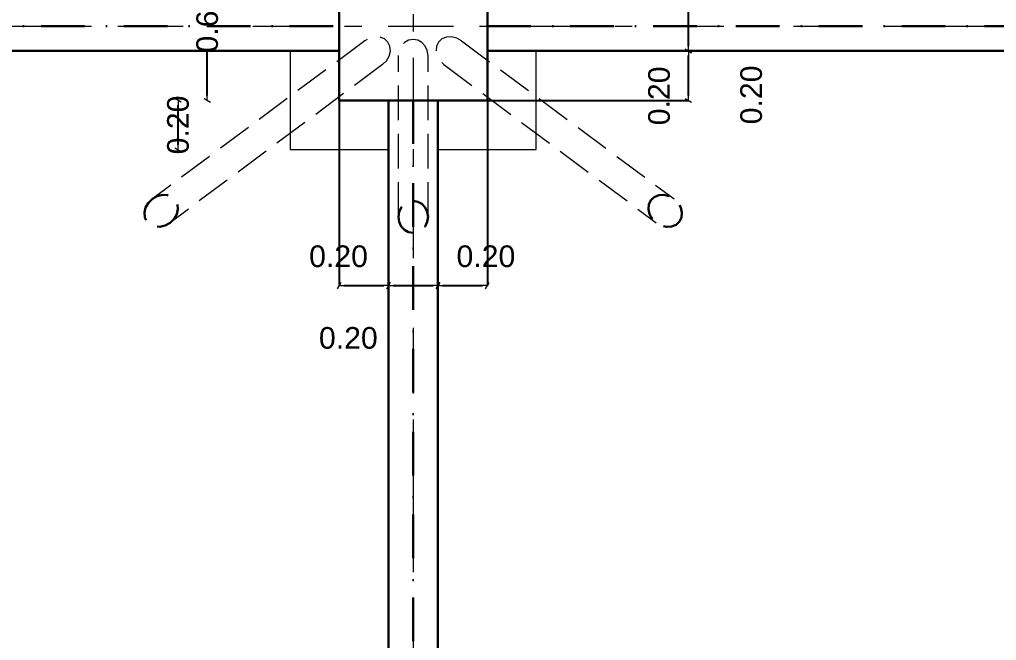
# Model space of a CAD drawing. Header units: millimetres. Extents: x -71878 to 121433, y -67383 to 83273.
# Drawn here: x -51524 to -47573, y 15400 to 17912 of the extents above; entities that cross this region are included whole.
import ezdxf

# ---------------------------------------------------------------- set-up
doc = ezdxf.new("R2010")
doc.units = ezdxf.units.MM
doc.header["$MEASUREMENT"] = 0
for name, pattern in [('Dot & Dashed', [335.138881, 176.388884, -88.194442, 0, -70.555556]), ('Double Dashed', [546.805537, 264.583325, -105.833328, 70.555556, -105.833328]), ('Hidden Line', [195.611112, 141.111112, -54.5])]:
    doc.linetypes.add(name, pattern=pattern)
for name, color, linetype, lineweight in [('ACOTACIONES', 7, 'Continuous', 9), ('COLUMNAS_Pluma_Nº__1', 7, 'Continuous', 0), ('COLUMNAS_Pluma_Nº__81', 7, 'Continuous', 30), ('EJES_Pluma_Nº__21', 7, 'Continuous', 5), ('Losas_Pluma_Nº__1', 7, 'Continuous', 0), ('VIGAS DE CIMENTACION_Pluma_Nº__81', 7, 'Continuous', 30)]:
    doc.layers.add(name, color=color, linetype=linetype, lineweight=lineweight)
doc.styles.add('Estilo_Generado_2', font='Arial.ttf')
doc.dimstyles.new('Estilo_Generado__1', dxfattribs={"dimtxt": 87.5, "dimasz": 19, "dimexe": 0.18, "dimexo": 0, "dimgap": 0.09, "dimtad": 0, "dimlfac": 0.001, "dimzin": 0, "dimdsep": 46, "dimtxsty": 'Estilo_Generado_2', "dimblk": 'ARROWHEAD_2', "dimblk1": 'ARROWHEAD_2', "dimblk2": 'ARROWHEAD_2', "dimcen": 0.09, "dimse1": 1, "dimse2": 1, "dimclrd": 7, "dimclre": 7, "dimclrt": 7, "dimadec": 0, "dimazin": 0, "dimtfac": 1, "dimtmove": 0, "dimatfit": 3, "dimfxl": 1, "dimtolj": 1, "dimtzin": 0, "dimarcsym": 0})
doc.dimstyles.new('Estilo_Generado__3', dxfattribs={"dimtxt": 87.5, "dimasz": 19, "dimexe": 0.18, "dimexo": 0, "dimgap": 0.09, "dimtad": 0, "dimlfac": 0.001, "dimzin": 0, "dimdsep": 46, "dimtxsty": 'Estilo_Generado_2', "dimblk": 'ARROWHEAD_2', "dimblk1": 'ARROWHEAD_2', "dimblk2": 'ARROWHEAD_2', "dimcen": 0.09, "dimclrd": 7, "dimclre": 7, "dimclrt": 7, "dimadec": 0, "dimazin": 0, "dimtfac": 1, "dimtdec": 4, "dimtmove": 2, "dimatfit": 3, "dimfxl": 1, "dimtolj": 1, "dimtzin": 0, "dimarcsym": 0})
doc.dimstyles.new('Estilo_Generado__4', dxfattribs={"dimtxt": 87.5, "dimasz": 19, "dimexe": 0.18, "dimexo": 0, "dimgap": 0.09, "dimtad": 0, "dimtih": 1, "dimtoh": 1, "dimlfac": 0.001, "dimzin": 0, "dimdsep": 46, "dimtxsty": 'Estilo_Generado_2', "dimblk": 'ARROWHEAD_2', "dimblk1": 'ARROWHEAD_2', "dimblk2": 'ARROWHEAD_2', "dimcen": 0.09, "dimclrd": 7, "dimclre": 7, "dimclrt": 7, "dimadec": 0, "dimazin": 0, "dimtfac": 1, "dimtdec": 4, "dimtmove": 2, "dimatfit": 3, "dimfxl": 1, "dimtolj": 1, "dimtzin": 0, "dimarcsym": 0})

# ---------------------------------------------------------------- blocks, each defined once
blk = doc.blocks.new('ARROWHEAD_2')
at = {"color": 0, "linetype": 'Continuous', "lineweight": 0}
for p, q in [((0, 0), (-1, 0)), ((-0.38, -0.66), (0.38, 0.66))]:
    blk.add_line(p, q, dxfattribs=at)
blk = doc.blocks.new('*D358')
at = {"layer": 'ACOTACIONES', "color": 7, "linetype": 'Continuous', "lineweight": -2, "transparency": 16777216}
blk.add_line((-50883, 17405.1), (-50883, 17566.2), dxfattribs=at)
at = {"layer": 'Defpoints', "color": 0, "linetype": 'Continuous', "transparency": 16777216}
for p in [(-50883, 17585.2), (-50231.9, 17585.2), (-50429.8, 17386.1)]:
    blk.add_point(p, dxfattribs=at)
at = {"layer": 'ACOTACIONES', "color": 7, "linetype": 'Continuous', "lineweight": -2, "transparency": 16777216, "xscale": 19, "yscale": 19, "zscale": 19}
for p, rotation in [((-50883, 17585.2), 90), ((-50883, 17386.1), 270)]:
    blk.add_blockref('ARROWHEAD_2', p, dxfattribs=dict(at, rotation=rotation))
at = {"layer": 'ACOTACIONES', "color": 7, "linetype": 'Continuous', "transparency": 16777216, "insert": (-50883, 17485.6), "char_height": 87.5, "attachment_point": 5, "rotation": 90, "style": 'Estilo_Generado_2'}
blk.add_mtext('\\A1;0.20', dxfattribs=at)
blk = doc.blocks.new('*D359')
at = {"layer": 'ACOTACIONES', "color": 7, "linetype": 'Continuous', "lineweight": -2, "transparency": 16777216}
for p, q in [((-50764.9, 18166.2), (-50764.9, 18010.5)), ((-50764.9, 17604.2), (-50764.9, 17784.7))]:
    blk.add_line(p, q, dxfattribs=at)
at = {"layer": 'Defpoints', "color": 0, "linetype": 'Continuous', "transparency": 16777216}
for p in [(-50764.9, 18185.2), (-50231.9, 18185.2), (-50231.9, 17585.2)]:
    blk.add_point(p, dxfattribs=at)
at = {"layer": 'ACOTACIONES', "color": 7, "linetype": 'Continuous', "lineweight": -2, "transparency": 16777216, "xscale": 19, "yscale": 19, "zscale": 19}
for p, rotation in [((-50764.9, 18185.2), 90), ((-50764.9, 17585.2), 270)]:
    blk.add_blockref('ARROWHEAD_2', p, dxfattribs=dict(at, rotation=rotation))
at = {"layer": 'ACOTACIONES', "color": 7, "linetype": 'Continuous', "transparency": 16777216, "insert": (-50764.9, 17897.6), "char_height": 87.5, "attachment_point": 5, "rotation": 90, "style": 'Estilo_Generado_2'}
blk.add_mtext('\\A1;0.60', dxfattribs=at)
blk = doc.blocks.new('*D382')
at = {"layer": 'ACOTACIONES', "color": 7, "linetype": 'Continuous', "lineweight": -2, "transparency": 16777216}
for p, q in [((-50231.9, 17585.2), (-50231.9, 16835.6)), ((-50031.9, 17585.2), (-50031.9, 16835.6)), ((-50212.9, 16835.7), (-50050.9, 16835.7))]:
    blk.add_line(p, q, dxfattribs=at)
at = {"layer": 'Defpoints', "color": 0, "linetype": 'Continuous', "transparency": 16777216}
for p in [(-50231.9, 17585.2), (-50031.9, 17585.2), (-50031.9, 16835.7)]:
    blk.add_point(p, dxfattribs=at)
at = {"layer": 'ACOTACIONES', "color": 7, "linetype": 'Continuous', "lineweight": -2, "transparency": 16777216, "xscale": 19, "yscale": 19, "zscale": 19, "rotation": 180}
blk.add_blockref('ARROWHEAD_2', (-50231.9, 16835.7), dxfattribs=at)
at = {"layer": 'ACOTACIONES', "color": 7, "linetype": 'Continuous', "lineweight": -2, "transparency": 16777216, "xscale": 19, "yscale": 19, "zscale": 19}
blk.add_blockref('ARROWHEAD_2', (-50031.9, 16835.7), dxfattribs=at)
at = {"layer": 'ACOTACIONES', "color": 7, "linetype": 'Continuous', "transparency": 16777216, "insert": (-50234, 16953.9), "char_height": 87.5, "attachment_point": 5, "style": 'Estilo_Generado_2'}
blk.add_mtext('\\A1;0.20', dxfattribs=at)
blk = doc.blocks.new('*D383')
at = {"layer": 'ACOTACIONES', "color": 7, "linetype": 'Continuous', "lineweight": -2, "transparency": 16777216}
for p, q in [((-50031.9, 17585.2), (-50031.9, 16835.6)), ((-49831.9, 17585.2), (-49831.9, 16835.6)), ((-50012.9, 16835.7), (-49850.9, 16835.7))]:
    blk.add_line(p, q, dxfattribs=at)
at = {"layer": 'Defpoints', "color": 0, "linetype": 'Continuous', "transparency": 16777216}
for p in [(-50031.9, 17585.2), (-49831.9, 17585.2), (-49831.9, 16835.7)]:
    blk.add_point(p, dxfattribs=at)
at = {"layer": 'ACOTACIONES', "color": 7, "linetype": 'Continuous', "lineweight": -2, "transparency": 16777216, "xscale": 19, "yscale": 19, "zscale": 19, "rotation": 180}
blk.add_blockref('ARROWHEAD_2', (-50031.9, 16835.7), dxfattribs=at)
at = {"layer": 'ACOTACIONES', "color": 7, "linetype": 'Continuous', "lineweight": -2, "transparency": 16777216, "xscale": 19, "yscale": 19, "zscale": 19}
blk.add_blockref('ARROWHEAD_2', (-49831.9, 16835.7), dxfattribs=at)
at = {"layer": 'ACOTACIONES', "color": 7, "linetype": 'Continuous', "transparency": 16777216, "insert": (-50194.2, 16623.6), "char_height": 87.5, "attachment_point": 5, "style": 'Estilo_Generado_2'}
blk.add_mtext('\\A1;0.20', dxfattribs=at)
blk = doc.blocks.new('*D384')
at = {"layer": 'ACOTACIONES', "color": 7, "linetype": 'Continuous', "lineweight": -2, "transparency": 16777216}
for p, q in [((-49831.9, 17585.2), (-49831.9, 16835.6)), ((-49631.9, 17585.2), (-49631.9, 16835.6)), ((-49812.9, 16835.7), (-49650.9, 16835.7))]:
    blk.add_line(p, q, dxfattribs=at)
at = {"layer": 'Defpoints', "color": 0, "linetype": 'Continuous', "transparency": 16777216}
for p in [(-49831.9, 17585.2), (-49631.9, 17585.2), (-49631.9, 16835.7)]:
    blk.add_point(p, dxfattribs=at)
at = {"layer": 'ACOTACIONES', "color": 7, "linetype": 'Continuous', "lineweight": -2, "transparency": 16777216, "xscale": 19, "yscale": 19, "zscale": 19, "rotation": 180}
blk.add_blockref('ARROWHEAD_2', (-49831.9, 16835.7), dxfattribs=at)
at = {"layer": 'ACOTACIONES', "color": 7, "linetype": 'Continuous', "lineweight": -2, "transparency": 16777216, "xscale": 19, "yscale": 19, "zscale": 19}
blk.add_blockref('ARROWHEAD_2', (-49631.9, 16835.7), dxfattribs=at)
at = {"layer": 'ACOTACIONES', "color": 7, "linetype": 'Continuous', "transparency": 16777216, "insert": (-49637.8, 16953.9), "char_height": 87.5, "attachment_point": 5, "style": 'Estilo_Generado_2'}
blk.add_mtext('\\A1;0.20', dxfattribs=at)
blk = doc.blocks.new('*D391')
at = {"layer": 'ACOTACIONES', "color": 7, "linetype": 'Continuous', "lineweight": -2, "transparency": 16777216}
for p, q in [((-49631.9, 17785.2), (-48818.7, 17785.2)), ((-48818.9, 17604.2), (-48818.9, 17766.2)), ((-49631.9, 17585.2), (-48818.7, 17585.2))]:
    blk.add_line(p, q, dxfattribs=at)
at = {"layer": 'Defpoints', "color": 0, "linetype": 'Continuous', "transparency": 16777216}
for p in [(-49631.9, 17785.2), (-48818.9, 17785.2), (-49631.9, 17585.2)]:
    blk.add_point(p, dxfattribs=at)
at = {"layer": 'ACOTACIONES', "color": 7, "linetype": 'Continuous', "lineweight": -2, "transparency": 16777216, "xscale": 19, "yscale": 19, "zscale": 19}
for p, rotation in [((-48818.9, 17785.2), 90), ((-48818.9, 17585.2), 270)]:
    blk.add_blockref('ARROWHEAD_2', p, dxfattribs=dict(at, rotation=rotation))
at = {"layer": 'ACOTACIONES', "color": 7, "linetype": 'Continuous', "transparency": 16777216, "insert": (-48937, 17603.4), "char_height": 87.5, "attachment_point": 5, "rotation": 90, "style": 'Estilo_Generado_2'}
blk.add_mtext('\\A1;0.20', dxfattribs=at)
blk = doc.blocks.new('*D392')
at = {"layer": 'ACOTACIONES', "color": 7, "linetype": 'Continuous', "lineweight": -2, "transparency": 16777216}
for p, q in [((-49631.9, 17985.2), (-48818.7, 17985.2)), ((-48818.9, 17804.2), (-48818.9, 17966.2)), ((-49631.9, 17785.2), (-48818.7, 17785.2))]:
    blk.add_line(p, q, dxfattribs=at)
at = {"layer": 'Defpoints', "color": 0, "linetype": 'Continuous', "transparency": 16777216}
for p in [(-49631.9, 17985.2), (-48818.9, 17985.2), (-49631.9, 17785.2)]:
    blk.add_point(p, dxfattribs=at)
at = {"layer": 'ACOTACIONES', "color": 7, "linetype": 'Continuous', "lineweight": -2, "transparency": 16777216, "xscale": 19, "yscale": 19, "zscale": 19}
for p, rotation in [((-48818.9, 17985.2), 90), ((-48818.9, 17785.2), 270)]:
    blk.add_blockref('ARROWHEAD_2', p, dxfattribs=dict(at, rotation=rotation))
at = {"layer": 'ACOTACIONES', "color": 7, "linetype": 'Continuous', "transparency": 16777216, "insert": (-48564.3, 17607.2), "char_height": 87.5, "attachment_point": 5, "rotation": 90, "style": 'Estilo_Generado_2'}
blk.add_mtext('\\A1;0.20', dxfattribs=at)

msp = doc.modelspace()

# ---------------------------------------------------------------- linework, layer by layer
at = {"layer": 'COLUMNAS_Pluma_Nº__1', "linetype": 'Hidden Line', "flags": 128}
for points in [[(-50128.009, 17825.907), (-50987.049, 17186.126)], [(-50056.332, 17729.665), (-50040.192, 17745.347), (-50029.139, 17764.205), (-50024.257, 17784.392), (-50026.022, 17803.933), (-50034.263, 17820.914), (-50048.172, 17833.673), (-50066.387, 17840.962), (-50087.127, 17842.066), (-50108.361, 17836.879), (-50128.009, 17825.907)], [(-49871.92, 17766.516), (-49874.857, 17786.542), (-49883.379, 17804.607), (-49896.653, 17818.944), (-49913.379, 17828.149), (-49931.92, 17831.32), (-49950.461, 17828.149), (-49967.187, 17818.944), (-49980.461, 17804.607), (-49988.983, 17786.542), (-49991.92, 17766.516)], [(-49735.831, 17825.907), (-49755.479, 17836.879), (-49776.713, 17842.066), (-49797.453, 17840.962), (-49815.668, 17833.673), (-49829.577, 17820.914), (-49837.818, 17803.933), (-49839.583, 17784.392), (-49834.701, 17764.205), (-49823.648, 17745.347), (-49807.508, 17729.665)], [(-49735.831, 17825.907), (-48876.791, 17186.126)], [(-49991.92, 17113.568), (-49991.92, 17766.516)], [(-49871.92, 17113.568), (-49871.92, 17766.516)], [(-50056.332, 17729.665), (-50915.373, 17089.884)], [(-49807.508, 17729.665), (-48948.467, 17089.884)]]:
    msp.add_lwpolyline(points, dxfattribs=at)
at = {"layer": 'COLUMNAS_Pluma_Nº__81', "linetype": 'Continuous'}
for p, q in [((-50231.92, 18185.221), (-50231.92, 17585.221)), ((-49631.92, 17585.221), (-49631.92, 18185.221)), ((-50231.92, 17585.221), (-49631.92, 17585.221))]:
    msp.add_line(p, q, dxfattribs=at)
at = {"layer": 'COLUMNAS_Pluma_Nº__81', "linetype": 'Hidden Line', "flags": 128}
for points in [[(-50946.167, 17202.285), (-50967.401, 17197.098), (-50987.049, 17186.126), (-51003.19, 17170.443), (-51014.242, 17151.586), (-51019.125, 17131.399), (-51017.36, 17111.858), (-51009.119, 17094.877), (-50995.21, 17082.118), (-50976.994, 17074.829), (-50956.255, 17073.725), (-50935.021, 17078.912), (-50915.373, 17089.884), (-50899.232, 17105.567), (-50888.18, 17124.425), (-50883.297, 17144.612), (-50885.062, 17164.152), (-50893.303, 17181.133), (-50907.212, 17193.892), (-50925.428, 17201.181)], [(-48917.673, 17202.285), (-48938.412, 17201.181), (-48956.628, 17193.892), (-48970.537, 17181.133), (-48978.778, 17164.152), (-48980.543, 17144.612), (-48975.66, 17124.425), (-48964.608, 17105.567), (-48948.467, 17089.884), (-48928.819, 17078.912), (-48907.585, 17073.725), (-48886.846, 17074.829), (-48868.63, 17082.118), (-48854.721, 17094.877), (-48846.48, 17111.858), (-48844.715, 17131.399), (-48849.598, 17151.586), (-48860.65, 17170.443), (-48876.791, 17186.126), (-48896.439, 17197.098)], [(-49931.92, 17048.765), (-49950.461, 17051.936), (-49967.187, 17061.141), (-49980.461, 17075.478), (-49988.983, 17093.543), (-49991.92, 17113.568), (-49988.983, 17133.594), (-49980.461, 17151.659), (-49967.187, 17165.996), (-49950.461, 17175.201), (-49931.92, 17178.372), (-49913.379, 17175.201), (-49896.653, 17165.996), (-49883.379, 17151.659), (-49874.857, 17133.594), (-49871.92, 17113.568), (-49874.857, 17093.543), (-49883.379, 17075.478), (-49896.653, 17061.141), (-49913.379, 17051.936)]]:
    msp.add_lwpolyline(points, close=True, dxfattribs=at)
at = {"layer": 'EJES_Pluma_Nº__21', "linetype": 'Double Dashed'}
for p, q in [((-49931.92, 23225.872), (-49931.92, 7109.076)), ((-58235.6, 17885.221), (-39662.28, 17885.221))]:
    msp.add_line(p, q, dxfattribs=at)
at = {"layer": 'Losas_Pluma_Nº__1', "linetype": 'Continuous', "flags": 128}
for points in [[(-50429.768, 17785.221), (-50429.768, 17386.078), (-50031.92, 17386.078)], [(-49831.92, 17386.078), (-49434.072, 17386.078), (-49434.072, 17785.221)]]:
    msp.add_lwpolyline(points, dxfattribs=at)
at = {"layer": 'VIGAS DE CIMENTACION_Pluma_Nº__81', "linetype": 'Continuous'}
for p, q in [((-50231.92, 17785.221), (-50231.92, 17985.221)), ((-49631.92, 17785.221), (-49631.92, 17985.221)), ((-55124.941, 17785.221), (-50231.92, 17785.221)), ((-49631.92, 17785.221), (-44738.899, 17785.221)), ((-50031.92, 17585.221), (-50031.92, 11293.478)), ((-50031.92, 17585.221), (-49831.92, 17585.221)), ((-49831.92, 17585.221), (-49831.92, 11293.478))]:
    msp.add_line(p, q, dxfattribs=at)
at = {"layer": 'VIGAS DE CIMENTACION_Pluma_Nº__81', "linetype": 'Dot & Dashed'}
for p, q in [((-55124.941, 17885.221), (-50231.92, 17885.221)), ((-49631.92, 17885.221), (-44738.899, 17885.221)), ((-49931.92, 17585.221), (-49931.92, 11293.478))]:
    msp.add_line(p, q, dxfattribs=at)

# ---------------------------------------------------------------- dimensions: what is measured, and where the dimension line sits
at = {"layer": 'ACOTACIONES', "linetype": 'Continuous'}
for base, p1, p2, dimstyle, picture, middle in [((-50764.853, 18185.221), (-50231.92, 17585.221), (-50231.92, 18185.221), 'Estilo_Generado__1', '*D359', (-50764.853, 17897.558)), ((-48818.874, 17985.221), (-49631.92, 17785.221), (-49631.92, 17985.221), 'Estilo_Generado__3', '*D392', (-48564.254, 17607.209)), ((-48818.874, 17785.221), (-49631.92, 17585.221), (-49631.92, 17785.221), 'Estilo_Generado__3', '*D391', (-48936.999, 17603.391)), ((-50882.978, 17585.221), (-50429.768, 17386.078), (-50231.92, 17585.221), 'Estilo_Generado__1', '*D358', (-50882.978, 17485.65))]:
    dim = msp.add_linear_dim(base=base, p1=p1, p2=p2, angle=90, dimstyle=dimstyle, dxfattribs=at)
    dim.commit()
    dim.dimension.update_dxf_attribs({"geometry": picture, "text_midpoint": middle, "dimtype": 160, "text_rotation": 90})
for base, p1, p2, picture, middle in [((-50031.92, 16835.739), (-50231.92, 17585.221), (-50031.92, 17585.221), '*D382', (-50234.023, 16953.864)), ((-49831.92, 16835.739), (-50031.92, 17585.221), (-49831.92, 17585.221), '*D383', (-50194.238, 16623.625)), ((-49631.92, 16835.739), (-49831.92, 17585.221), (-49631.92, 17585.221), '*D384', (-49637.841, 16953.864))]:
    dim = msp.add_linear_dim(base=base, p1=p1, p2=p2, dimstyle='Estilo_Generado__4', dxfattribs=at)
    dim.commit()
    dim.dimension.update_dxf_attribs({"geometry": picture, "text_midpoint": middle, "dimtype": 160})

doc.saveas('drawing.dxf')
